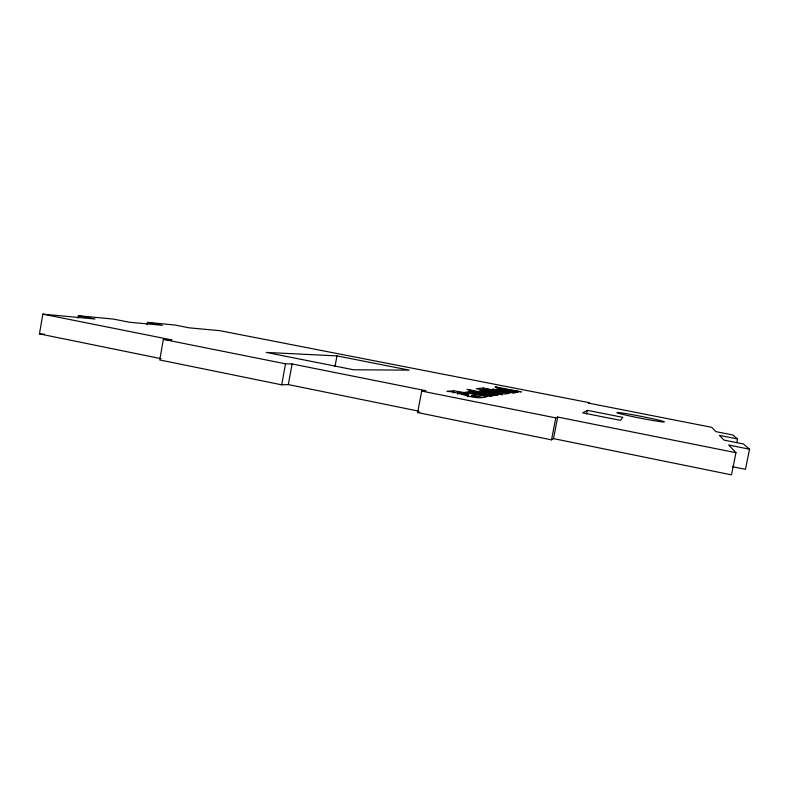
<?xml version="1.0" encoding="UTF-8"?>
<svg xmlns="http://www.w3.org/2000/svg" width="789" height="789" viewBox="0 0 789 789"><rect width="100%" height="100%" fill="white"/><g stroke="black" fill="none" stroke-linecap="round" stroke-linejoin="round"><path stroke-width="1.18" d="M161.084 358.67L39.45 333.895L42.843 314.14L95.035 319.022L78.397 315.708L77.983 318.115M147.099 324.654L147.504 322.385L174.99 325.038L189.094 327.82L220.062 330.719L589.205 402.676L588.318 403.08L711.767 427.332L715.87 431.632L732.892 434.986L737.567 438.97L736.857 442.471M42.843 314.14L171.894 339.931L163.362 339.378L159.713 359.942L281.693 384.825L288.33 384.588L418.367 411.079M281.693 384.825L285.539 363.828L292.108 363.966L425.971 390.723L421.701 391.068L417.637 412.558L551.501 439.858L553.484 438.605L731.462 474.86L735.979 452.689L728.661 445.035L749.55 449.188L745.437 469.327L732.695 466.753M288.33 384.588L292.108 363.966M335.039 366.343L336.972 355.898L409.264 370.13L353.551 369.765L266.228 352.417L336.972 355.898M453.29 392.971L453.714 390.752L487.296 396.551C473.568 400.842 460.727 392.005 447.028 391.374L453.714 390.752M457.64 394.234L458.064 392.005M468.025 396.778L468.459 394.53L458.922 392.942L466.546 394.756L468.459 394.53M482.838 390.23L483.262 388.02L496.251 390.545L485.659 389.174L509.181 393.386L504.733 394.036L483.558 389.391L482.592 389.49L489.466 391.324L476.24 388.671L483.262 388.02M551.501 439.858L555.791 417.904L557.695 417.056L735.979 452.689M553.484 438.605L557.695 417.056M586.681 413.831L587.361 410.339L622.827 417.351L620.46 420.359L582.686 412.864L587.361 410.339M417.637 412.558L419.807 412.183M504.092 389.194L521.342 391.886L495.068 386.797L502.445 388.869M39.45 333.895L44.332 334.191M78.397 315.708L113.567 319.111L129.297 322.228L162.337 325.315L147.504 322.385M481.3 397.419L471.289 395.861L474.219 395.486L481.379 397.409M737.567 438.97L719.46 435.39L723.947 440.094L743.406 443.951L749.55 449.188M163.362 339.378L285.539 363.828M421.701 391.068L555.791 417.904M513.925 392.902L505.384 392.212L492.652 389.164L501.37 390.151L506.262 391.038L503.51 391.383L510.108 392.123L507.988 391.383L513.925 392.902M497.139 388.721L505.877 390.782L514.29 391.512L514.97 391.768L507.169 391.058L515.779 392.754L514.241 392.232C532.102 392.804 483.894 387.655 506.834 389.835L500.108 388.513L500.828 388.869L497.139 388.721M490.817 396.265L465.007 392.38L468.035 391.906L485.807 395.19L468.804 391.975L471.95 391.492L494.368 395.536L491.399 395.96L486.892 395.072L490.817 396.265M497.977 393.918L484.071 391.314L497.977 393.918M502.376 394.678L490.423 393.405L479.732 390.535L492.08 391.936L502.376 394.678M497.721 395.358L477.108 392.241L467.019 389.381L497.721 395.358M501.755 390.545L496.646 389.874L501.755 390.545M619.838 413.643A24.173 0.957 11.1 0 0 660.916 421.721A24.173 0.957 11.1 0 0 640.372 416.217A24.173 0.957 11.1 0 0 619.838 413.643"/></g></svg>
